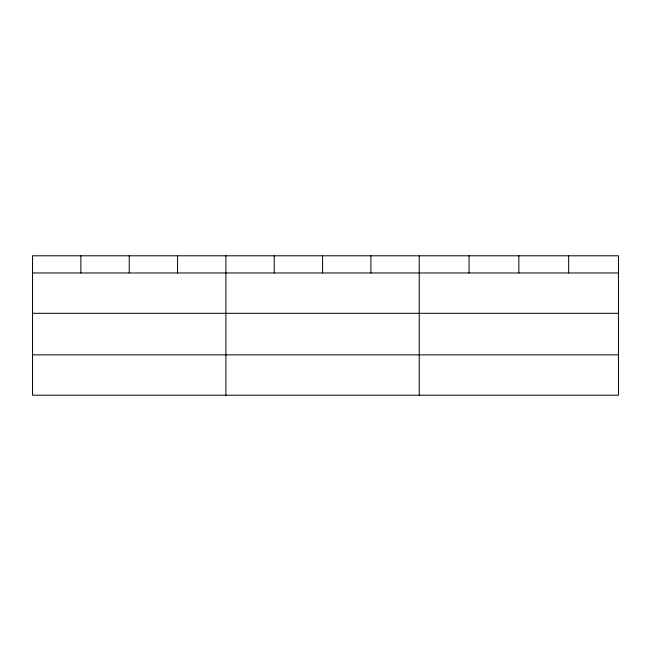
<?xml version="1.0" encoding="UTF-8"?>
<svg xmlns="http://www.w3.org/2000/svg" width="651" height="651" viewBox="0 0 651 651"><rect width="100%" height="100%" fill="white"/><g stroke="black" fill="none" stroke-linecap="round" stroke-linejoin="round"><path stroke-width="0.98" d="M618.45 313.31L618.45 255.802L32.55 255.802L32.55 395.198L618.45 395.198L618.45 313.31L32.55 313.31M32.55 272.972L618.45 272.972M32.55 354.86L618.45 354.86M568.648 255.802L568.648 272.972M518.847 255.802L518.847 272.972M469.045 255.802L469.045 272.972M419.244 255.802L419.244 395.198M370.907 255.802L370.907 272.972M322.57 255.802L322.57 272.972M274.234 255.802L274.234 272.972M225.897 255.802L225.897 395.198M177.56 255.802L177.56 272.972M129.224 255.802L129.224 272.972M80.887 255.802L80.887 272.972"/></g></svg>
